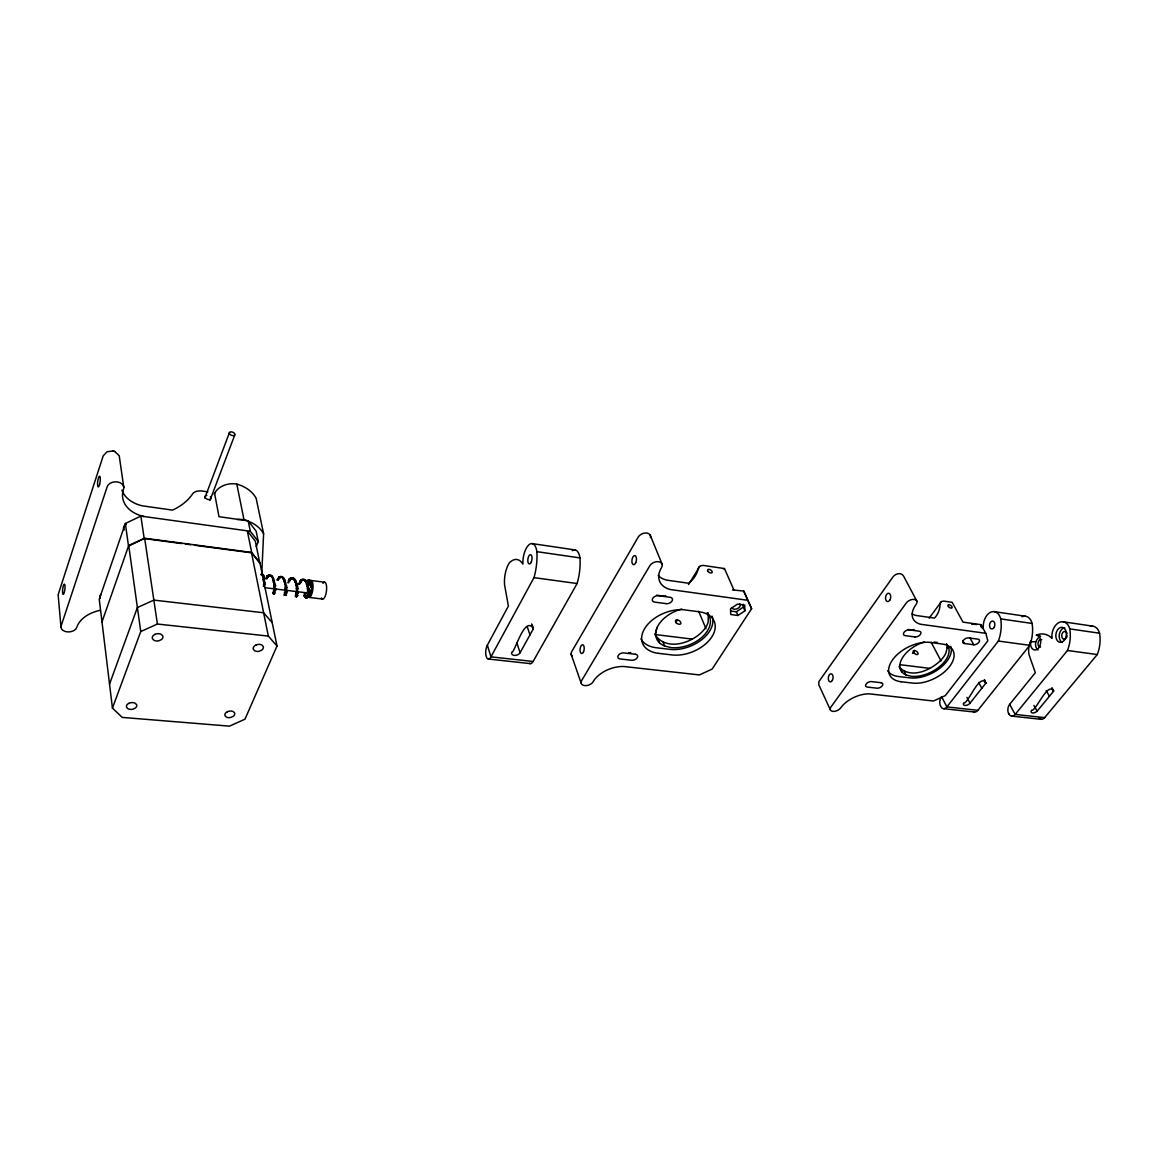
<?xml version="1.0" encoding="UTF-8"?>
<svg xmlns="http://www.w3.org/2000/svg" width="1158" height="1158" viewBox="0 0 1158 1158"><rect width="100%" height="100%" fill="white"/><g stroke="black" fill="none" stroke-linecap="round" stroke-linejoin="round"><path stroke-width="1.5" d="M274.75 592.303L274.75 592.766A3.271 2.548 27.6 0 1 273.896 592.679L273.896 592.201M261.694 575.164L263.604 533.78L256.135 498.258A38.996 27.995 -7.5 0 0 236.797 484.073A17.587 12.738 -7.7 0 0 214.23 494.452M947.23 647.481L945.941 652.895A26.446 15.3 -26.7 0 1 942.713 658.135C933.044 669.585 910.695 680.209 898.999 666.675M533.389 628.519C524.386 614.869 515.006 652.895 511.633 652.33A4.574 2.967 -17.6 0 0 514.572 655.414A4.574 2.967 -17.6 0 0 520.072 652.736L533.273 628.924L532.289 625.219M295.551 596.008L296.028 596.428A3.199 2.996 52.3 0 0 296.853 596.544L296.622 596.225A3.213 2.895 -28.4 0 1 295.637 596.124L295.855 595.936A3.185 3.04 -45.1 0 1 296.694 596.037L296.694 596.688A3.17 3.098 85.3 0 1 295.869 596.573L295.724 596.471A3.185 3.04 -45.7 0 0 296.564 596.573L296.607 595.719A3.213 2.895 -28.3 0 0 295.768 595.603L295.232 596.095L296.361 596.081A3.3 2.909 38.8 0 0 297.027 596.138L296.81 596.138A3.17 3.098 87 0 0 295.985 596.023L296.289 595.53A3.3 2.909 38.9 0 1 296.969 595.588L296.969 595.994A3.199 3.011 52.6 0 0 296.13 595.892L295.826 595.892M1040.608 636.278L1039.088 637.132A15.271 10.451 -81.7 0 0 1036.323 640.75L1035.831 641.735L1030.62 641.749A7.44 5.052 -81.5 0 0 1034.543 649.971A7.44 5.052 -81.5 0 0 1040.637 643.139A7.44 5.052 -81.5 0 0 1036.439 635.221L1037.09 634.874A27.517 18.803 -82.1 0 1 1052.029 638.347L1051.942 637.595A13.187 9.105 -81 0 1 1059.063 622.483A13.187 9.105 -81 0 1 1069.789 628.895L1099.55 633.209A28.776 20.164 -81.2 0 1 1097.277 654.545L1044.632 717.642A6.687 4.589 -83.9 0 1 1039.001 718.221M1035.831 641.735L1035.686 642.458A7.426 5.066 -81.5 0 0 1038.002 650M986.051 682.641C979.147 672.885 967.958 704.542 963.688 702.935A3.937 2.171 -26.8 0 0 965.193 705.468A3.937 2.171 -26.8 0 0 970.013 703.181L985.733 683.307L984.474 679.717M297.07 595.458L296.564 595.169A3.213 2.663 -18.6 0 0 295.739 595.067L295.608 595.545A3.228 2.678 -18.6 0 0 296.434 595.646M1053.751 690.79C1047.454 681.411 1035.773 711.823 1031.764 710.115A3.865 2.055 -27.6 0 0 1032.314 712.923A3.865 2.055 -27.6 0 0 1037.119 711.157L1053.418 691.442L1052.115 687.939M297.099 594.691L296.593 594.43A3.228 2.374 -11.8 0 0 295.768 594.329L295.637 594.749M256.265 546.518L258.277 541.582L250.302 531.261L140.871 516.077L125.353 523.503L99.241 599.279L112.442 708.103L122.256 717.41L229.501 726.138L244.975 719.205L277.008 646.005L259.841 562.527L251.416 552.409L144.649 538.238L128.712 545.476L101.991 621.918M297.186 593.779L296.694 593.518A3.286 2.055 -6.6 0 0 296.028 593.417L295.739 593.764M109.532 684.103L137.397 607.545L153.84 600.105L263.619 612.77L272.231 622.743M112.442 708.103L140.755 631.544L128.712 545.476M204.792 498.114L229.472 432.513M209.945 500.459L234.77 434.974A2.938 1.665 21.2 0 0 231.586 431.891A2.938 1.665 21.2 0 0 230.022 434.366A2.938 1.665 21.2 0 0 234.77 434.974M284.159 594.879L284.984 594.532A3.3 3.112 51.2 0 1 285.664 594.619L285.331 594.329A3.3 2.982 -27.3 0 0 284.651 594.242L284.564 594.792A3.3 2.996 -27.5 0 0 285.244 594.879L286.431 594.647L285.823 594.242A3.315 2.577 28.1 0 1 285.259 594.054L285.302 593.576A3.315 2.591 28.1 0 1 285.983 593.663L285.939 594.141A3.329 2.924 38.1 0 0 285.143 594.155L285.085 594.705A3.315 2.924 38 0 0 285.765 594.778L285.534 594.749A3.271 3.199 85.8 0 0 284.854 594.662L284.926 595.096A3.3 3.098 50.9 0 0 285.606 595.183L285.606 595.328A3.271 3.199 83.8 0 1 284.767 595.241L284.738 594.575A3.286 3.141 -43.4 0 1 285.418 594.662L286.142 595.111L285.317 595.226A3.286 3.141 -43.9 0 1 284.636 595.14L284.202 594.995M1030.765 641.04L1030.519 641.503A15.3 10.436 -81.7 0 0 1029.896 643.052M487.359 645.165L508.391 606.097L504.584 584.978A18.369 7.831 -82.5 0 1 509.317 562.904A33.017 14.113 -82.7 0 1 522.851 564.091L522.823 563.193A15.865 6.876 -82.1 0 1 532.941 543.826L533.737 544.303A15.865 6.876 -82.1 0 1 536.878 551.671A34.957 15.011 -82.2 0 1 533.983 577.639L490.963 656.847A8.092 3.387 -83.5 0 1 486.736 657.831L485.81 654.806A8.092 3.387 -83.5 0 1 487.359 645.165L490.963 656.847L533.1 661.479L577.104 583.531A34.479 15.517 -82.2 0 0 579.955 557.91A15.647 7.107 -82.1 0 0 572.24 550.658M675.693 622.628L677.3 619.892M688.547 584.558L699.649 566.566M751.6 608.703L712.156 669.078L699.461 674.926L623.713 666.487A25.433 15.879 -20 0 0 593.041 681.845A6.499 4.082 -19.4 0 1 584.732 685.608A6.499 4.082 -19.4 0 1 581.62 680.643L649.826 565.741A6.847 4.56 -22.2 0 1 658.627 561.717A6.847 4.56 -22.2 0 1 661.609 567.449A26.822 17.674 -22.9 0 0 670.612 589.581L747.894 600.307L751.6 608.703L743.769 591.058L732.551 589.943M912.605 653.329L914.603 650.492M929.15 618.155L940.933 602.247M980.768 626.507A28.226 18.354 -82.2 0 1 983.33 628.707L983.258 627.926A13.534 8.902 -81.2 0 1 995.287 611.887L996.329 612.35A13.534 8.902 -81.2 0 1 1000.744 618.893A29.862 19.498 -81.4 0 1 998.37 641.04L946.882 706.916A6.934 4.444 -83.8 0 1 941.425 707.552L940.064 704.904A6.934 4.444 -83.8 0 1 941.57 696.653L946.882 706.916L977.873 710.317L1029.752 645.324A29.515 19.715 -81.4 0 0 1032.111 623.438A13.375 9.003 -81.1 0 0 1022.051 616.736M1044.632 717.642L1015.161 714.414A6.76 4.545 -83.9 0 1 1009.573 715.007L1008.155 712.416A6.76 4.545 -83.9 0 1 1009.646 704.368L1035.324 672.726L1029.042 654.704A15.3 10.436 -81.7 0 1 1029.39 644.659M1069.789 628.895A29.095 19.976 -81.2 0 1 1067.473 650.478L1015.161 714.414L1009.646 704.368M295.551 583.791L296.231 583.733A3.257 1.346 -2.8 0 1 297.07 583.82L297.519 583.965M297.519 584.008L296.853 584.052A3.257 1.361 -2.8 0 1 296.014 583.965L295.666 583.878M730.597 611.033L736.358 611.8L743.306 607.096L743.204 604.244M737.964 615.491L744.941 610.787L744.724 605.084L737.501 604.1L730.495 608.833L730.77 614.522L737.964 615.491L736.358 611.8M309.678 594.488L310.272 594.459A3.344 1.476 16.4 0 1 310.952 594.532L311.024 594.821A3.344 1.476 16.4 0 1 310.358 594.734L309.664 594.517M708.276 614.16L708.189 622.092A28.559 18.224 -22.2 0 1 705.381 627.882C695.046 642.676 666.255 652.446 654.95 634.425M181.849 543.565L144.2 538.571L128.509 546.069L125.353 523.503M929.787 668.354L900.012 664.692M140.755 631.544L157.401 624.032L268.338 636.089L277.008 646.005M307.044 586.686L307.796 586.686A3.329 0.868 0.6 0 1 308.462 586.744L308.26 586.889A3.329 0.883 0.6 0 1 307.594 586.831L307.131 586.73M273.737 587.222L274.301 587.236A3.387 0.738 10 0 1 274.982 587.294L275.184 587.453A3.387 0.738 10 0 1 274.489 587.381L273.838 587.28M285.042 590.102L285.534 590.073A3.286 1.23 13.4 0 1 286.373 590.16L286.663 590.406A3.271 1.216 13.4 0 1 285.679 590.305L285.042 590.146M263.532 575.164L263.286 574.686A3.286 2.967 -28.2 0 0 262.446 574.571L261.795 574.281A3.286 3.069 50.7 0 0 261.115 574.165L261.476 574.05A3.242 3.17 80 0 1 262.33 574.165L262.2 574.715A3.315 3.228 78.4 0 1 261.52 574.643L261.086 574.498M681.816 609.036L679.804 609.6A28.603 18.21 -22.2 0 0 658.555 641.822L659.51 642.82A28.603 18.21 -22.2 0 0 664.489 645.976L671.018 647.597A28.603 18.21 -22.2 0 0 700.749 638.275A28.603 18.21 -22.2 0 0 709.275 616.346L707.683 612.596L708.189 613.841M262.301 575.251L262.852 575.193A3.3 2.75 -18.9 0 1 263.691 575.309L263.488 575.787A3.387 2.823 -18.9 0 1 262.794 575.714L262.374 575.584M723.272 568.853L724.474 568.564L733.767 589.639M288.747 582.749L288.299 582.749A3.315 1.187 15.5 0 1 287.792 582.691M285.071 588.64L286.055 588.669M297.157 592.737L296.998 592.476A3.3 1.737 -3.5 0 0 296.202 592.346L295.912 592.635M273.881 593.243A3.228 3.083 -41.5 0 0 273.375 593.2L273.447 593.866A3.213 3.156 82 0 0 274.287 593.953L274.46 593.258A3.242 3.054 49.7 0 0 273.606 593.157L272.709 593.055L273.751 592.795A3.271 2.895 37.2 0 1 274.605 592.882L274.75 593.403A3.271 2.881 37.2 0 1 273.737 593.316L273.462 592.882M285.519 594.286L285.302 593.793A3.315 2.75 -18 0 0 284.622 593.707L284.607 594.228A3.315 2.765 -18 0 0 285.042 594.286M274.258 593.504L273.939 593.504A3.329 3.011 -26.4 0 1 273.259 593.417L273.331 593.764A3.228 3.098 -41.9 0 0 274.171 593.851L274.46 593.822A3.242 3.054 49.4 0 1 273.592 593.707L273.476 593.301M307.478 591.376L309.418 591.593L307.507 591.42M273.751 578.711L273.534 578.334A3.373 2.084 -8.6 0 0 272.854 578.262L272.752 578.638A3.373 2.084 -8.6 0 0 273.259 578.711M273.925 591.217L274.084 591.608A3.286 2.113 20.9 0 0 274.938 591.695L274.924 591.304A3.3 2.128 21 0 0 274.07 591.217L273.925 591.217A3.358 2.099 -6 0 1 273.389 591.043L273.592 590.681M306.32 582.098L306.581 582.503A3.315 2.041 -9.5 0 1 307.246 582.575L307.102 582.952A3.315 2.055 -9.6 0 1 306.436 582.879L306.421 582.503A3.228 2.041 23.4 0 0 307.333 582.604L307.435 582.257M264.4 578.682L264.357 578.349A3.416 1.795 -4.2 0 0 263.662 578.276L263.546 578.595M263.807 576.568L264.038 576.148A3.315 2.446 -12.3 0 0 263.199 576.047L262.605 576.322M264.096 582.908L265.168 582.995M304.554 594.474L304.366 594.821A3.242 2.012 -7.9 0 0 305.191 594.923L305.509 594.604A3.228 1.998 -7.9 0 0 304.554 594.474M299.647 584.153L299.357 584.139A3.3 1.172 15.7 0 1 298.692 584.037L298.576 583.791A3.315 1.187 15.7 0 1 299.242 583.893L299.546 583.95M273.447 592.346L273.23 592.824A3.344 2.779 -17.4 0 0 273.91 592.925M305.119 593.764L305.307 593.475A3.242 1.694 -4.6 0 0 304.482 593.374L304.293 593.663M273.491 591.593L273.274 592.028A3.344 2.475 -10.9 0 0 273.78 592.114M263.445 581.171L263.894 581.2A3.329 0.897 1.8 0 1 264.748 581.316L264.458 581.446A3.431 0.926 1.8 0 1 263.778 581.359L263.474 581.316M265.008 582.995L264.227 582.85M112.963 450.954L107.014 451.765L103.207 455.861L58.132 594.72L60.983 627.202M286.214 588.829L287.039 588.829L285.186 588.684M274.46 584.124C271.783 583.936 277.428 584.399 274.62 584.211M285.838 585.528C283.001 585.34 288.747 585.789 285.867 585.601M311.849 588.829L311.328 588.771M488.314 659.032L530.378 663.621M943.553 708.667L974.515 712.04M1011.745 716.107L1041.201 719.321M311.212 591.767C308.462 591.622 314.108 592.071 311.328 591.926M311.401 590.291C308.737 590.015 314.267 590.623 311.531 590.348M264.806 587.685L309.606 593.186M309.143 597.412L322.706 599.062M692.238 639.1L654.979 634.512A115.51 67.917 28.9 0 0 656.977 627.491M310.966 580.491L324.529 582.199M933.999 642.039L937.488 642.502M185.425 544.043L190.809 544.752M194.399 545.23L251.749 552.829L259.812 563.106L255.31 541.177L247.305 530.842L251.749 552.829M964.281 643.501L973.733 644.76A4.125 2.359 -27.8 0 0 978.828 642.372A4.125 2.359 -27.8 0 0 978.047 639.173L968.783 637.913A4.14 2.374 -27.7 0 0 963.528 640.2A4.14 2.374 -27.7 0 0 964.281 643.501L962.703 640.606M656.6 595.198L663.143 596.081A4.531 2.967 -22.1 0 0 665.792 595.791M908.017 629.445L911.23 629.88A4.183 2.475 -27 0 0 914.038 629.416M533.983 577.639L577.104 583.531M998.37 641.04L1029.752 645.324M1067.473 650.478L1097.277 654.545M985.791 633.31L920.697 624.278A24.81 14.707 -27.7 0 1 916.079 604.519A6.326 3.792 -27.3 0 0 914.328 599.41A6.326 3.792 -27.3 0 0 906.207 603.086L830.995 706.916A5.978 3.445 -24.5 0 0 832.935 711.388A5.978 3.445 -24.5 0 0 840.65 707.929A23.464 13.404 -24.9 0 1 869.311 693.859L933.478 701.01L945.29 695.625L987.832 640.837L985.791 633.31L980.985 624.669L962.978 622.121L952.165 602.348L943.958 601.132A10.046 5.023 35.8 0 0 940.108 603.998A74.604 37.881 34.5 0 1 934.463 618.082L916.065 615.477A24.694 14.736 -27.7 0 1 912.142 613.885M1036.294 635.235L1039.681 635.699M258.277 541.582L256.121 531.16L248.174 520.825L218.992 516.685L214.491 492.874M536.878 551.671L579.955 557.91M1000.744 618.893L1032.111 623.438M532.101 543.594L574.976 549.905M994.201 611.641L1025.467 616.244M1063.044 621.774L1092.732 626.145M207.861 491.889L201.231 490.905A13.187 7.889 20.3 0 0 192.518 493.988A100.283 58.537 18.1 0 1 172.556 510.113L142.448 505.843A32.583 23.594 -4.7 0 1 121.894 490.008M724.474 568.564L703.528 565.451A10.871 5.978 31.9 0 0 698.288 568.404A81.19 44.959 30.1 0 1 688.619 583.241L666.747 580.144A26.692 17.717 -22.9 0 1 658.178 575.497M263.402 586.006L263.561 586.035A3.416 0.724 10.7 0 0 264.256 586.122L264.154 585.977A3.431 0.738 10.7 0 0 263.459 585.89M261.361 574.6L261.983 574.773A3.329 3.199 -45.7 0 0 262.663 574.846L262.967 574.354A3.257 3.127 -45.1 0 0 261.983 574.18L261.708 574.817A3.358 3.127 50.5 0 1 261.187 574.773M114.555 451.374L119.216 455.731L123.819 487.504M112.775 450.911L114.874 451.461M263.213 577.422L263.474 577.075A3.329 2.07 -7.3 0 1 264.313 577.191L264.053 577.538A3.416 2.128 -7.3 0 1 263.373 577.466M284.39 592.346L284.767 592.042A3.242 2.026 -6.3 0 1 285.447 592.129M924.214 641.995A26.489 15.286 -26.7 0 0 901.344 671.162L902.024 672.06A26.489 15.286 -26.7 0 0 905.874 674.882L911.274 676.301A26.489 15.286 -26.7 0 0 938.27 667.674A26.489 15.286 -26.7 0 0 948.692 647.843L946.824 644.34L947.23 647.8M948.301 646.786L947.302 645.078L948.692 647.843L946.824 644.34M1051.985 688.257L1053.621 691.109M1051.782 688.576L1053.418 691.442M1046.195 690.559L1049.438 696.262M1033.92 705.454L1037.119 711.157M709.275 616.346L707.842 614.073A28.603 18.21 -22.2 0 0 706.93 613.045M969.796 637.566L973.733 644.76M1008.56 713.4L1009.009 714.225M984.343 680.05L985.921 682.974M984.155 680.383L985.733 683.307M978.684 682.453L981.825 688.286M916.89 601.219L903.645 576.206C901.517 571.951 895.221 573.601 892.977 576.916L818.88 681.584L818.793 684.783L830.373 709.868M966.93 697.362L970.013 703.181M931.148 642.227L941.02 660.972M904.181 671.394L905.961 674.911M900.171 668.441L901.952 671.973M743.769 591.058L747.489 599.482M743.306 607.096L744.941 610.787M698.679 611.294L705.989 628.751M650.203 535.141L661.942 563.758M663.114 642.241L664.605 646.019M657.932 638.941L659.409 642.719M571.082 654.14L581.099 682.916M531.609 623.959L533.273 628.924M527.237 626.608L529.988 634.888M516.844 642.791L520.072 652.736M980.985 624.669L981.81 627.694M248.174 520.825L250.302 531.261M251.416 552.409L268.338 636.089M236.797 484.073L244.005 519.739A39.719 27.937 -8.1 0 1 263.604 533.78M144.649 538.238L157.401 624.032M140.871 516.077L144.2 538.571M640.953 638.84A31.353 20.048 -21.9 0 0 656.239 647.742L670.728 649.45A31.208 19.874 -22.2 0 0 702.182 639.317A31.208 19.874 -22.2 0 0 711.996 616.085M650.434 537.558A6.745 4.589 -22.2 0 0 646.135 532.998A6.745 4.589 -22.2 0 0 638.246 537.037L571.589 651.867A6.398 4.111 -19.3 0 0 572.226 655.964M739.803 603.781A4.429 2.823 -23.7 0 1 737.458 608.601A4.429 2.823 -23.7 0 1 731.943 607.53M630.792 652.533A4.415 2.808 -20.7 0 1 628.722 652.692M144.055 516.526A32.757 23.594 -5 0 1 123.573 489.081A8.439 6.065 -3.5 0 0 117.378 481.916A8.439 6.065 -3.5 0 0 107.202 486.693L61.171 625.812A7.99 5.283 -4.5 0 0 67.193 631.863A7.99 5.283 -4.5 0 0 76.732 627.462A31.078 20.598 -5.6 0 1 99.805 610.396M100.297 598.454A5.443 3.677 -5 0 1 101.383 594.126M124.297 529.915A5.587 3.937 -4.7 0 1 126.193 524.415M210.293 496.753A3.17 1.896 20.4 0 1 209.627 499.503A3.17 1.896 20.4 0 1 205.256 497.781A3.17 1.896 20.4 0 1 206.833 495.392M1099.55 633.209A13.027 9.192 -80.9 0 0 1094.947 626.854L1093.861 626.406A13.027 9.192 -80.9 0 0 1090.402 626.246M1040.55 647.105A3.821 2.606 -81.5 0 1 1038.089 642.864A3.821 2.606 -81.5 0 1 1041.737 639.679M1062.335 642.458A7.556 5.24 -81 0 1 1059.324 634.454A7.556 5.24 -81 0 1 1064.694 627.81M1065.997 638.246A3.894 2.692 -81 0 1 1062.06 637.479A3.894 2.692 -81 0 1 1063.478 631.892A3.894 2.692 -81 0 1 1067.111 633.831M1067.14 635.742A3.894 2.692 -81 0 1 1066.518 637.537M971.851 624.394A28.226 18.354 -82.2 0 1 976.455 624.582M977.873 710.317A6.861 4.487 -83.8 0 1 973.371 711.721M946.375 644.022A26.489 15.286 -26.7 0 1 947.78 645.802M950.747 646.396A28.907 16.675 -26.7 0 1 940.166 667.992A28.907 16.675 -26.7 0 1 910.753 677.966L898.55 676.533A29.008 16.82 -26.6 0 1 887.65 670.8M533.1 661.479A7.976 3.517 -83.6 0 1 529.495 663.288M284.911 593.461A3.242 2.388 -11.4 0 1 284.419 593.374L284.665 592.968A3.228 2.388 -11.3 0 1 285.49 593.084M322.966 583.357A8.482 2.852 -83 0 1 326.411 585.195A8.482 2.852 -83 0 1 325.253 596.052A8.482 2.852 -83 0 1 321.403 597.933M311.053 591.058A4.256 1.404 -83 0 1 308.954 592.621M309.736 585.297A4.256 1.404 -83 0 1 310.865 584.862M308.057 584.761A8.526 2.808 -83 0 1 312.269 581.606A8.526 2.808 -83 0 1 312.067 593.171A8.526 2.808 -83 0 1 307.854 596.283M307.42 594.937A8.526 2.808 -83 0 1 307.159 593.186M237.347 519.551A17.92 12.709 -8.4 0 1 244.005 519.739M292.236 578.291L292.786 578.653A3.185 3.025 -52.8 0 0 293.625 578.739L293.625 578.189A3.185 3.011 -52.1 0 0 292.8 578.103L292.265 578.247M306.305 583.806L306.87 584.023A3.329 1.737 -6 0 0 307.536 584.095L307.71 583.791A3.329 1.723 -6 0 0 307.044 583.719L306.305 583.806M301.862 579.593L302.412 579.97A3.199 2.953 57 0 0 303.222 580.071L303.237 579.521A3.199 2.953 57.3 0 0 302.426 579.42L301.891 579.55M282.943 578.768L283.507 579.058A3.344 2.446 -14.3 0 0 284.173 579.145L284.361 578.696A3.344 2.446 -14.3 0 0 283.681 578.624L282.972 578.725M290.296 580.274L289.717 580.39A3.315 2.084 23.8 0 1 289.051 580.303L288.907 579.883A3.329 2.084 23.9 0 1 289.572 579.97L290.282 580.303M268.974 575.265L269.524 575.642A3.228 3.112 82.1 0 0 270.364 575.743A3.228 3.083 -49.8 0 0 271.073 575.902L271.305 575.396A3.228 3.083 -49.1 0 0 270.321 575.251A3.228 3.127 83.4 0 0 269.553 575.077L269.061 575.164M270.943 575.497L269.611 575.816A3.257 3.011 53.5 0 1 268.786 575.714L268.757 575.164A3.257 3.025 53.7 0 1 269.597 575.265L270.9 576.192A3.257 2.938 -31 0 0 271.739 576.293A3.286 2.707 -20.8 0 1 272.55 576.423L272.376 576.901A3.286 2.721 -20.9 0 1 271.537 576.8L272.029 575.816A3.257 2.938 -30.8 0 0 271.044 575.671L270.842 575.656M308.042 597.195L307.492 596.891A3.228 2.823 41.3 0 0 306.667 596.79L306.262 597.123A3.199 2.996 56 0 1 307.087 597.224L306.754 597.875A3.185 3.083 87.5 0 1 305.784 597.774L305.176 596.746A3.213 2.881 -30.9 0 1 306.002 596.862L306.219 597.745A3.199 3.025 -49.5 0 1 305.394 597.644L305.871 597.224A3.185 3.083 88.9 0 1 306.696 597.34A3.228 2.823 41.2 0 0 307.463 597.412L307.941 597.325M307.044 580.65L307.579 581.012A3.213 2.794 41.7 0 0 308.404 581.128L308.925 580.795A3.199 2.967 55.7 0 1 308.115 580.679L307.652 580.476A3.213 2.794 41.8 0 1 308.433 580.607L309.722 581.113A3.286 2.953 -32.6 0 0 310.387 581.186L310.576 580.665A3.286 2.953 -32.4 0 0 309.751 580.563L309.447 580.578A3.242 3.127 84.5 0 1 308.781 580.621L308.737 580.028A3.242 3.127 85.7 0 1 309.403 580.1L309.273 580.751A3.257 3.098 -52.7 0 0 309.939 580.824L309.924 580.245A3.257 3.083 -52 0 0 309.258 580.172L309.114 580.172A3.199 2.967 56.1 0 0 308.187 580.144L307.131 580.578M278.716 577.06L279.266 577.437A3.242 2.808 41.3 0 0 280.091 577.553L280.135 577.031A3.242 2.823 41.4 0 0 279.295 576.916L278.716 577.06M292.945 578.696L293.481 579.043A3.213 2.881 -33 0 0 294.306 579.13L294.349 578.609A3.213 2.881 -32.8 0 0 293.524 578.522L292.742 578.58A3.257 3.127 84.4 0 1 292.077 578.493L292.178 577.929A3.257 3.127 85.6 0 1 292.844 578.016L292.974 578.653M302.643 579.521L303.164 579.897A3.17 3.04 85.3 0 0 303.975 579.999L304.742 579.926A3.199 2.866 -33.7 0 1 305.553 580.028L305.394 580.549A3.199 2.866 -33.9 0 1 304.568 580.447L304.047 579.449A3.17 3.04 86.4 0 0 303.222 579.333L302.672 579.463M283.464 579.796L284 580.057A3.358 2.07 -8.9 0 0 284.68 580.129L285.042 579.796A3.344 2.07 -8.9 0 0 284.231 579.695L283.565 579.738M307.217 597.658L307.029 597.774A3.199 2.996 55.6 0 1 306.204 597.658L305.828 597.514A3.213 2.881 -31 0 1 305.032 597.267L305.509 597.108A3.199 3.025 -48.9 0 1 306.334 597.21L307.217 597.658M281.452 577.031L280.844 577.249A3.3 3.054 54.7 0 1 280.178 577.162L280.106 576.583A3.3 3.054 55 0 1 280.786 576.67L281.452 577.031M296.028 594.054L296.723 594.372A3.329 2.142 21.6 0 0 297.403 594.445L297.302 594.04A3.329 2.157 21.6 0 0 296.636 593.967L296.072 594.025M297.823 595.328L297.36 595.501A3.3 2.562 28.6 0 1 296.535 595.444L296.448 594.937A3.3 2.577 28.6 0 1 297.128 595.009L297.823 595.328M289.153 579.014L289.818 579.391A3.3 2.519 31.2 0 0 290.484 579.478L290.412 578.986A3.3 2.519 31.3 0 0 289.746 578.899L289.196 578.971M298.156 593.099L297.707 593.2A3.329 1.723 17.2 0 1 296.882 593.113L296.781 592.78A3.344 1.723 17.2 0 1 297.447 592.853L298.156 593.128M293.596 579.333L294.103 579.651A3.228 2.663 -22.1 0 0 294.943 579.738L295.029 579.261A3.228 2.663 -22 0 0 294.204 579.174L293.64 579.289M267.064 578.595L266.47 578.667A3.373 1.694 18.9 0 1 265.79 578.566L265.689 578.247A3.387 1.694 18.9 0 1 266.369 578.334L267.064 578.624M303.396 579.68L303.888 580.057A3.185 3.011 -54.1 0 0 304.699 580.158L304.815 579.608A3.185 3.011 -53.4 0 0 304.004 579.507L303.425 579.637M283.913 580.983L284.434 581.215A3.373 1.751 -5.6 0 0 285.114 581.287L285.36 580.983A3.358 1.751 -5.5 0 0 284.68 580.911L283.942 580.954M282.234 576.945L281.003 576.887L282.407 577.089A3.315 2.982 -31.8 0 1 283.073 577.176L282.986 577.712A3.315 2.982 -32 0 1 282.306 577.639L282.248 577.104M280.279 576.67L280.916 577.089A3.271 3.156 83.3 0 0 281.582 577.176A3.286 3.127 -51.4 0 0 282.306 577.335L282.349 576.756A3.286 3.127 -50.7 0 0 281.669 576.67L281.582 576.583A3.271 3.156 84.6 0 0 280.902 576.51L280.323 576.626M300.646 582.821L300.052 582.879A3.3 1.65 19.5 0 1 299.386 582.792L299.314 582.46A3.315 1.65 19.6 0 1 299.98 582.561L300.646 582.821M267.831 577.451L267.194 577.553A3.373 2.113 23.2 0 1 266.528 577.466L266.47 577.06A3.373 2.128 23.2 0 1 267.151 577.162L267.831 577.451M289.934 578.464L290.571 578.87A3.3 2.852 42.1 0 0 291.237 578.971L291.382 578.464A3.3 2.866 42.2 0 0 290.571 578.334L289.934 578.464M294.19 580.172L294.682 580.462A3.242 2.374 -14.8 0 0 295.507 580.563L295.652 580.129A3.242 2.374 -14.7 0 0 294.812 580.042L294.233 580.129M304.279 596.327L304.742 596.659A3.228 2.663 -20.6 0 0 305.567 596.761L305.871 596.327A3.228 2.663 -20.5 0 0 304.901 596.182L304.322 596.283M301.413 581.678L300.935 581.794A3.213 2.012 24.1 0 1 300.125 581.692L299.951 581.287A3.228 2.026 24.2 0 1 300.762 581.388L301.398 581.721M266.658 576.163L267.295 576.539A3.344 2.548 30.3 0 0 267.961 576.641L267.976 576.163A3.344 2.562 30.3 0 0 267.31 576.062L266.774 576.091M290.73 578.146L291.324 578.566A3.286 3.04 55.9 0 0 291.99 578.667L292.048 578.103A3.286 3.04 56.2 0 0 291.382 578.001L290.861 578.074M304.047 595.53L304.511 595.834A3.228 2.374 -13.4 0 0 305.336 595.936L305.509 595.516A3.228 2.359 -13.3 0 0 304.684 595.415L304.047 595.53M309.533 581.316L310.127 581.678A3.3 2.736 -21.6 0 0 310.793 581.765L310.851 581.244A3.3 2.721 -21.5 0 0 310.185 581.171L309.577 581.273M531.348 561.847L531.261 562.035A3.792 1.636 -82.2 0 1 530.769 562.962L530.668 563.106A4.69 2.026 -82.1 0 1 527.802 560.284A4.69 2.026 -82.1 0 1 530.798 554.725A4.69 2.026 -82.1 0 1 531.348 561.847M300.298 580.404L300.892 580.78A3.199 2.432 31.7 0 0 301.717 580.882L301.601 580.404A3.199 2.446 31.8 0 0 300.791 580.303L300.342 580.375M304.771 580.723L305.365 581.084A3.286 2.707 -22.8 0 0 306.03 581.157L306.088 580.65A3.286 2.707 -22.7 0 0 305.423 580.578L304.771 580.723M267.44 575.613L268.034 576.018A3.271 2.837 40.5 0 0 268.873 576.119L268.946 575.627A3.271 2.837 40.6 0 0 267.961 575.483L267.498 575.569M294.711 581.2L295.189 581.461A3.257 2.012 -9.3 0 0 296.014 581.548L296.187 581.186A3.242 1.998 -9.2 0 0 295.362 581.099L294.841 581.142M286.793 592.954L286.287 593.084A3.271 2.099 21.3 0 1 285.447 592.997L285.317 592.592A3.271 2.113 21.3 0 1 286.156 592.679L286.779 592.983M271.652 577.321L272.26 577.654A3.358 2.461 -13.9 0 0 272.941 577.712L272.998 577.263A3.358 2.461 -13.9 0 0 272.318 577.191L271.652 577.321M301.094 579.869L301.645 580.274A3.213 2.765 42.8 0 0 302.47 580.375L302.426 579.84A3.213 2.779 42.9 0 0 301.601 579.738L301.152 579.825M309.881 582.127L310.474 582.46A3.315 2.432 -14.2 0 0 311.14 582.532L311.227 582.083A3.3 2.432 -14.1 0 0 310.547 582.011L310.011 582.069M286.938 591.738L286.431 591.825A3.271 1.694 17 0 1 285.592 591.738L285.447 591.405A3.286 1.694 17 0 1 286.287 591.492L286.938 591.738M305.365 581.562L305.929 581.895A3.3 2.417 -15.2 0 0 306.595 581.967L306.711 581.519A3.3 2.403 -15.2 0 0 306.03 581.446L305.495 581.504M994.172 627.303L994.071 627.462A3.228 2.128 -81.3 0 1 993.477 628.229L993.361 628.345A3.995 2.634 -81.2 0 1 989.525 625.74A3.995 2.634 -81.2 0 1 993.101 621.137A3.995 2.634 -81.2 0 1 994.172 627.303M278.34 580.028L277.703 579.767A3.271 1.636 19.1 0 0 276.863 579.651L277.008 579.97A3.271 1.636 19.1 0 0 277.833 580.086L278.195 580.086M282.378 577.885L282.928 578.247A3.329 2.765 -21.5 0 0 283.609 578.334L283.753 577.828A3.329 2.75 -21.4 0 0 283.073 577.755L282.436 577.842M279.092 578.884L278.716 578.986A3.271 2.055 23.5 0 1 277.746 578.87L277.645 578.479A3.271 2.055 23.5 0 1 278.485 578.595L279.092 578.884M279.889 577.929L279.339 578.074A3.242 2.475 30.8 0 1 278.513 577.958L278.485 577.48A3.242 2.49 30.8 0 1 279.31 577.596L279.889 577.929M295.16 582.387L295.608 582.604A3.271 1.708 -5.8 0 0 296.448 582.706L296.651 582.402A3.257 1.694 -5.8 0 0 295.811 582.315L295.16 582.387M308.433 581.533L308.028 581.663A3.213 2.461 30.8 0 1 307.058 581.562L307.044 581.099A3.213 2.461 30.8 0 1 307.869 581.2L308.433 581.533M306.537 596.341L307.073 596.703A3.228 2.49 30.2 0 0 307.898 596.804L308.042 596.384A3.228 2.504 30.3 0 0 307.058 596.24L306.595 596.298M310.17 583.125L310.735 583.415A3.315 2.07 -8.6 0 0 311.415 583.487L311.661 583.154A3.315 2.055 -8.6 0 0 310.836 583.039L310.17 583.125M308.897 595.675L308.346 595.777A3.242 2.07 22.9 0 1 307.521 595.675L307.492 595.284A3.257 2.084 22.9 0 1 308.317 595.386L308.897 595.675M309.302 594.488L308.708 594.242A3.257 1.679 17.9 0 0 307.869 594.141L307.927 594.459A3.242 1.665 17.9 0 0 308.766 594.561L309.143 594.546M310.373 584.269L310.937 584.529A3.329 1.751 -5.2 0 0 311.603 584.616L311.719 584.298A3.329 1.751 -5.2 0 0 311.053 584.225L310.373 584.269M272.608 579.55L273.187 579.796A3.387 1.766 -5.3 0 0 273.867 579.869L273.983 579.55A3.387 1.766 -5.3 0 0 273.302 579.478L272.752 579.507M275.647 590.363L275.068 590.435A3.286 1.694 16.8 0 1 274.229 590.334L274.2 590.03A3.3 1.708 16.8 0 1 275.054 590.117L275.618 590.392M289.529 581.446L288.979 581.49A3.315 1.65 19.3 0 1 288.313 581.403L288.125 581.055A3.315 1.665 19.3 0 1 288.791 581.157L289.529 581.446M310.547 585.63L311.111 585.847A3.329 1.404 -2.2 0 0 311.777 585.934L311.907 585.673A3.315 1.39 -2.2 0 0 311.227 585.601L310.547 585.63M263.127 579.695L263.706 579.926A3.416 1.448 -1.4 0 0 264.4 579.999L264.675 579.782A3.329 1.404 -1.4 0 0 263.821 579.666L263.127 579.695M309.403 593.099L308.868 593.142A3.242 1.201 13.6 0 1 308.028 593.055L307.97 592.824A3.242 1.216 13.7 0 1 308.795 592.91L309.374 593.128M273.027 580.954L273.577 581.157A3.387 1.419 -2.4 0 0 274.272 581.229L274.562 581.012A3.387 1.404 -2.4 0 0 273.722 580.911L273.085 580.925M275.72 588.973L275.155 589.002A3.387 1.259 13.2 0 1 274.475 588.944L274.287 588.684A3.387 1.259 13.2 0 1 274.967 588.756L275.72 588.944M306.754 585.166L307.275 585.369A3.329 1.39 -3 0 0 307.956 585.441L308.129 585.21A3.315 1.375 -2.9 0 0 307.463 585.137L306.754 585.166M154.926 634.381L153.826 635.047A5.587 3.706 -7.1 0 0 152.465 638.68L153.855 640.2A5.24 3.474 -7.1 0 0 158.993 640.736L161.382 639.607A5.587 3.706 -7.1 0 0 162.757 635.988L161.382 634.468A5.24 3.474 -7.1 0 0 156.229 633.918L154.926 634.381M128.958 703.311L127.887 703.948A5.443 3.445 -7.2 0 0 126.613 707.335L127.973 708.739A5.095 3.242 -7.2 0 0 132.996 709.159L135.298 708.074A5.443 3.445 -7.2 0 0 136.601 704.686L135.225 703.282A5.095 3.242 -7.2 0 0 130.203 702.848L128.958 703.311M255.918 645.049L254.832 645.701A5.356 3.546 -10.1 0 0 253.327 649.218L254.572 650.68A5.023 3.329 -10.1 0 0 259.421 651.187L261.751 650.101A5.356 3.546 -10.1 0 0 263.257 646.598L262.041 645.122A5.023 3.329 -10.1 0 0 257.163 644.601L255.918 645.049M227.431 711.721L226.389 712.344A5.211 3.315 -9.8 0 0 224.985 715.644L226.201 716.99A4.893 3.098 -9.8 0 0 230.949 717.381L233.207 716.324A5.211 3.315 -9.8 0 0 234.611 713.053L233.395 711.692A4.893 3.098 -9.8 0 0 228.647 711.287L227.431 711.721M284.361 582.358L284.839 582.575A3.271 1.361 -2.6 0 0 285.679 582.648L285.78 582.416A3.271 1.361 -2.6 0 0 284.94 582.329L284.361 582.358M298.243 591.738L297.649 591.767A3.329 1.245 13.5 0 1 296.969 591.695L296.868 591.449A3.344 1.245 13.5 0 1 297.548 591.521L298.243 591.724M310.633 587.106L311.184 587.265A3.329 0.897 1.4 0 0 311.864 587.352L311.98 587.193A3.329 0.897 1.4 0 0 311.314 587.12L310.677 587.092M310.054 593.142L310.706 593.374A3.329 1.216 14.5 0 0 311.372 593.461L311.285 593.229A3.329 1.23 14.5 0 0 310.619 593.142L310.214 593.128M273.346 582.474L273.896 582.619A3.387 0.897 0.9 0 0 274.576 582.691L274.736 582.546A3.387 0.897 0.9 0 0 274.055 582.474L273.404 582.46M284.68 583.878L285.143 584.023A3.286 0.868 0.8 0 0 285.983 584.11L286.113 583.965A3.271 0.868 0.8 0 0 285.273 583.878L284.68 583.878M296.332 590.001L296.998 590.16A3.329 0.724 10.2 0 0 297.678 590.233L297.722 590.102A3.344 0.724 10.2 0 0 296.897 590.015L296.39 589.987M295.956 585.268L296.332 585.412A3.257 0.868 0.7 0 0 297.157 585.514L297.534 585.398A3.257 0.854 0.7 0 0 296.564 585.282L296.028 585.268M307.319 588.25L309.244 588.452L307.319 588.25M296.187 586.86L298.084 587.063L296.26 586.86M296.289 588.452L298.214 588.669L296.289 588.452M265.052 584.573L263.488 584.37L265.037 584.573M285.056 587.063L286.981 587.265L285.056 587.063M307.492 589.842L309.374 590.044L307.492 589.842M273.766 585.659L275.662 585.876L273.766 585.659M901.17 681.758L901.127 681.758A29.08 16.791 -26.5 0 1 892.5 659.93A29.08 16.791 -26.5 0 1 928.977 642.299L942.945 644.109A28.979 16.646 -26.7 0 1 949.69 666.342A28.979 16.646 -26.7 0 1 913.401 683.177L901.17 681.758M658.482 653.358L658.424 653.344A31.44 20.019 -21.9 0 1 644.398 629.011A31.44 20.019 -21.9 0 1 683.567 609.745L700.127 611.902A31.295 19.845 -22.2 0 1 711.982 636.654A31.295 19.845 -22.2 0 1 672.943 655.037L658.482 653.358M635.264 654.227L623.438 652.88A4.444 2.823 -20.4 0 0 618.227 655.5A4.444 2.823 -20.4 0 0 619.791 658.902L631.573 660.263A4.429 2.794 -20.7 0 0 637.247 657.686A4.429 2.794 -20.7 0 0 635.264 654.227M881.021 682.699L871.033 681.57A4.096 2.374 -25.4 0 0 866.17 683.973A4.096 2.374 -25.4 0 0 867.024 687.027L876.968 688.185A4.082 2.359 -25.6 0 0 882.237 685.811A4.082 2.359 -25.6 0 0 881.021 682.699M666.212 603.651L654.719 602.117A4.56 2.982 -21.8 0 1 652.721 598.382A4.56 2.982 -21.8 0 1 658.598 595.719L670.106 597.282A4.545 2.953 -22.1 0 1 672.045 600.988A4.545 2.953 -22.1 0 1 666.212 603.651M914.907 636.943L905.238 635.655A4.212 2.49 -26.8 0 1 904.051 632.311A4.212 2.49 -26.8 0 1 909.479 629.88L919.163 631.197A4.198 2.461 -27 0 1 920.306 634.512A4.198 2.461 -27 0 1 914.907 636.943M583.545 651.751A4.4 2.041 -83.4 0 0 582.764 644.789A4.4 2.041 -83.4 0 0 580.086 650.868A4.4 2.041 -83.4 0 0 583.545 651.751M708.088 571.487A2.606 1.433 31.9 0 0 712.083 572.559A2.606 1.433 31.9 0 0 709.463 569.432A2.606 1.433 31.9 0 0 708.088 571.487M675.925 622.382A3.054 1.766 31.9 0 0 680.687 623.8A3.054 1.766 31.9 0 0 677.908 620.022A3.054 1.766 31.9 0 0 675.925 622.382M635.742 562.701A4.589 2.215 -81.8 0 0 634.845 555.579A4.589 2.215 -81.8 0 0 631.95 562.108A4.589 2.215 -81.8 0 0 635.742 562.701M64.356 592.187A5.139 1.086 -83.3 0 0 64.457 584.153A5.139 1.086 -83.3 0 0 62.546 591.391A5.139 1.086 -83.3 0 0 64.356 592.187M99.602 484.42A5.399 1.201 -82.6 0 0 99.646 476.213A5.399 1.201 -82.6 0 0 97.547 484.087A5.399 1.201 -82.6 0 0 99.602 484.42M1064.738 639.636A7.57 5.225 -81 0 0 1062.595 627.404A7.57 5.225 -81 0 0 1055.937 637.407A7.57 5.225 -81 0 0 1064.738 639.636M832.385 680.311A4.053 2.359 -83.5 0 0 831.314 673.855A4.053 2.359 -83.5 0 0 828.375 679.399A4.053 2.359 -83.5 0 0 832.385 680.311M948.445 606.546A2.417 1.201 35.8 0 0 952.006 607.834A2.417 1.201 35.8 0 0 949.705 604.867A2.417 1.201 35.8 0 0 948.445 606.546M913.648 652.591A2.837 1.491 36.1 0 0 917.874 654.27A2.837 1.491 36.1 0 0 915.428 650.709A2.837 1.491 36.1 0 0 913.648 652.591M889.749 600.235A4.212 2.548 -81.2 0 0 889.083 593.33A4.212 2.548 -81.2 0 0 885.552 598.657A4.212 2.548 -81.2 0 0 889.749 600.235"/></g></svg>
